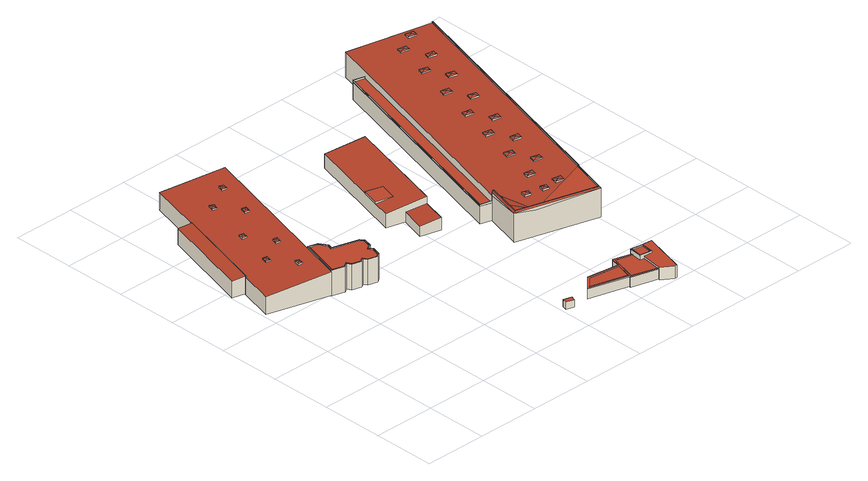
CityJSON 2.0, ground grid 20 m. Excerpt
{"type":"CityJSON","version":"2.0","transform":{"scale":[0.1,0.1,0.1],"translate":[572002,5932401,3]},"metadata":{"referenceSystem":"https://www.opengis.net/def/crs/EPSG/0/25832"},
"CityObjects":{
"building1":{"type":"Building","attributes":{"Grundfläche 2D":"132.286159","Grundhöhe NN":"3.163"},"geometry":[{"type":"Solid","lod":"3","boundaries":[[[[0,1,2,3,4,5,6]],[[7,8,2,9]],[[3,2,8]],[[5,4,10,11]],[[6,5,11,12]],[[0,6,12,13]],[[9,2,1,0,13,14]],[[7,9,14,15]],[[8,7,15,16]],[[3,8,16,17]],[[4,3,17,10]],[[10,17,16,15,14,13,12,11]]]],"semantics":{"surfaces":[{"type":"RoofSurface"},{"type":"WallSurface"},{"type":"GroundSurface"}],"values":[[0,0,0,1,1,1,1,1,1,1,1,2]]}}]},
"building2":{"type":"Building","attributes":{"Grundfläche 2D":"1210.978674","Grundhöhe NN":"3.151"},"children":["building2-1","building2-2","building2-3","building2-4","building2-5","building2-6","building2-7"],"geometry":[{"type":"Solid","lod":"3","boundaries":[[[[0,6,18,19,20,21,7,9]],[[0,9,14,13]],[[6,0,13,12]],[[18,6,12,22]],[[19,18,22,23]],[[20,19,23,24]],[[21,20,24,25]],[[7,21,25,15]],[[9,7,15,14]],[[12,13,14,15,25,24,23,22]]]],"semantics":{"surfaces":[{"type":"RoofSurface"},{"type":"WallSurface"},{"type":"GroundSurface"}],"values":[[0,1,1,1,1,1,1,1,1,2]]}}]},
"building2-1":{"type":"BuildingInstallation","parents":["building2"],"geometry":[{"type":"MultiSurface","lod":"3","boundaries":[[[26,27,28]],[[28,27,29]],[[30,27,26]],[[29,27,30]],[[31,32,26,28]],[[32,33,30,26]],[[33,34,29,30]],[[34,31,28,29]]],"semantics":{"surfaces":[{"type":"RoofSurface"},{"type":"WallSurface"}],"values":[0,0,0,0,1,1,1,1]}}]},
"building2-2":{"type":"BuildingInstallation","parents":["building2"],"geometry":[{"type":"MultiSurface","lod":"3","boundaries":[[[35,36,37]],[[37,36,38]],[[39,36,35]],[[38,36,39]],[[40,41,35,37]],[[41,42,39,35]],[[42,43,38,39]],[[43,40,37,38]]],"semantics":{"surfaces":[{"type":"RoofSurface"},{"type":"WallSurface"}],"values":[0,0,0,0,1,1,1,1]}}]},
"building2-3":{"type":"BuildingInstallation","parents":["building2"],"geometry":[{"type":"MultiSurface","lod":"3","boundaries":[[[44,45,46]],[[46,45,47]],[[48,45,44]],[[47,45,48]],[[49,50,44,46]],[[50,51,48,44]],[[51,52,47,48]],[[52,49,46,47]]],"semantics":{"surfaces":[{"type":"RoofSurface"},{"type":"WallSurface"}],"values":[0,0,0,0,1,1,1,1]}}]},
"building2-4":{"type":"BuildingInstallation","parents":["building2"],"geometry":[{"type":"MultiSurface","lod":"3","boundaries":[[[53,54,55]],[[55,54,56]],[[57,54,53]],[[56,54,57]],[[58,59,53,55]],[[59,60,57,53]],[[60,61,56,57]],[[61,58,55,56]]],"semantics":{"surfaces":[{"type":"RoofSurface"},{"type":"WallSurface"}],"values":[0,0,0,0,1,1,1,1]}}]},
"building2-5":{"type":"BuildingInstallation","parents":["building2"],"geometry":[{"type":"MultiSurface","lod":"3","boundaries":[[[62,63,64]],[[64,63,65]],[[66,63,62]],[[65,63,66]],[[67,68,62,64]],[[68,69,66,62]],[[69,70,65,66]],[[70,67,64,65]]],"semantics":{"surfaces":[{"type":"RoofSurface"},{"type":"WallSurface"}],"values":[0,0,0,0,1,1,1,1]}}]},
"building2-6":{"type":"BuildingInstallation","parents":["building2"],"geometry":[{"type":"MultiSurface","lod":"3","boundaries":[[[71,72,73]],[[73,72,74]],[[75,72,71]],[[74,72,75]],[[76,77,71,73]],[[77,78,75,71]],[[78,79,74,75]],[[79,76,73,74]]],"semantics":{"surfaces":[{"type":"RoofSurface"},{"type":"WallSurface"}],"values":[0,0,0,0,1,1,1,1]}}]},
"building2-7":{"type":"BuildingInstallation","parents":["building2"],"geometry":[{"type":"MultiSurface","lod":"3","boundaries":[[[80,81,82]],[[82,81,83]],[[84,81,80]],[[83,81,84]],[[85,86,80,82]],[[86,87,84,80]],[[88,83,84,87]],[[82,83,88,85]]],"semantics":{"surfaces":[{"type":"RoofSurface"},{"type":"WallSurface"}],"values":[0,0,0,0,1,1,1,1]}}]},
"building3":{"type":"Building","attributes":{"Grundfläche 2D":"173.364194","Grundhöhe NN":"3.148"},"geometry":[{"type":"Solid","lod":"3","boundaries":[[[[89,90,91,92,93,94,95,96,97,98,99,100,101,102,103,104,105,106,107,108,109]],[[110,111,112,113,114,115,116,117,118,119,120,121,122,123,124,125,126,127],[128,129,130,131,132,133,134,135,136,137,138,139,140,141,142,143,144,145,146,147,148,149,150,151,152,128,121]],[[153,154,155]],[[156,155,157]],[[158,155,156]],[[153,155,158]],[[159,157,160]],[[156,157,159]],[[129,128,95,94]],[[128,152,96,95]],[[151,150,97,96,152]],[[98,97,150,149]],[[99,98,149,148]],[[100,99,148,147]],[[101,100,147,146]],[[102,101,146,145]],[[103,102,145,144]],[[104,103,144,143]],[[105,104,143,142]],[[106,105,142,141]],[[141,140,107,106]],[[108,107,140,139]],[[109,108,139,138,137,136]],[[136,135,134,89,109]],[[90,89,134,133]],[[133,132,131,92,91,90]],[[129,94,93,92,131,130]],[[122,121,161,162]],[[123,122,162,163]],[[124,123,163,164]],[[125,124,164,165]],[[126,125,165,166]],[[127,126,166,167]],[[110,127,167,168]],[[111,110,168,169]],[[112,111,169,170]],[[113,112,170,171]],[[114,113,171,172]],[[157,115,114,172,173,160]],[[115,157,155,116]],[[174,117,116,155,154,175]],[[118,117,174,176]],[[119,118,176,177]],[[120,119,177,178]],[[121,120,178,161]],[[159,160,173,179]],[[156,159,179,180]],[[158,156,180,181]],[[154,153,182,175]],[[153,158,181,182]],[[181,180,179,173,172,171,170,169,168,167,166,165,164,163,162,161,178,177,176,174,175,182]]]],"semantics":{"surfaces":[{"type":"RoofSurface"},{"type":"WallSurface"},{"type":"GroundSurface"}],"values":[[0,0,0,0,0,0,0,0,1,1,1,1,1,1,1,1,1,1,1,1,1,1,1,1,1,1,1,1,1,1,1,1,1,1,1,1,1,1,1,1,1,1,1,1,1,1,1,1,1,1,2]]}}]},
"building4":{"type":"Building","attributes":{"Grundfläche 2D":"4.270013","Grundhöhe NN":"3.640"},"geometry":[{"type":"Solid","lod":"3","boundaries":[[[[183,184,185,186]],[[187,188,186,185]],[[188,189,183,186]],[[189,190,184,183]],[[190,187,185,184]],[[190,189,188,187]]]],"semantics":{"surfaces":[{"type":"RoofSurface"},{"type":"WallSurface"},{"type":"GroundSurface"}],"values":[[0,1,1,1,1,2]]}}]},
"building5":{"type":"Building","attributes":{"Grundfläche 2D":"219.739347","Grundhöhe NN":"3.446"},"geometry":[{"type":"Solid","lod":"3","boundaries":[[[[191,192,193,194]],[[195,196,197,198,199,200,201,202,203,204,205,206]],[[207,208,198,197,209,210,196,195,211]],[[212,213,214,215,216],[217,218,219,220]],[[221,222,223,224,225,226]],[[227,228,229,230]],[[231,232,233,234,235,236,237,238,239,240,241]],[[219,218,192,191]],[[193,192,218,217]],[[217,220,194,193]],[[220,219,191,194]],[[202,201,222,221]],[[221,226,203,202]],[[226,225,204,203]],[[242,243,206,205]],[[243,244,195,206]],[[196,227,230,197]],[[198,245,246,199]],[[246,247,200,199]],[[209,197,230,229]],[[210,209,229,228]],[[196,210,228,227]],[[244,248,249,207,211,195]],[[249,250,208,207]],[[250,245,198,208]],[[239,238,212,216,224,223]],[[212,238,237,213]],[[251,214,213,237,236,252]],[[204,225,224,216,215,214,251,253,242,205]],[[231,241,254,255]],[[232,231,255,256]],[[233,232,256,257]],[[234,233,257,258]],[[235,234,258,259]],[[236,235,259,252]],[[201,200,247,260,254,241,240,239,223,222]],[[243,242,253,261]],[[243,261,262,244]],[[245,263,264,246]],[[247,246,264,260]],[[265,249,248,244,262,266]],[[250,249,265,267]],[[245,250,267,263]],[[263,267,265,266,262,261,253,251,252,259,258,257,256,255,254,260,264]]]],"semantics":{"surfaces":[{"type":"RoofSurface"},{"type":"WallSurface"},{"type":"GroundSurface"}],"values":[[0,0,0,0,0,0,0,1,1,1,1,1,1,1,1,1,1,1,1,1,1,1,1,1,1,1,1,1,1,1,1,1,1,1,1,1,1,1,1,1,1,1,1,2]]}}]},
"building6":{"type":"Building","attributes":{"Grundfläche 2D":"497.910007","Grundhöhe NN":"3.148"},"geometry":[{"type":"Solid","lod":"3","boundaries":[[[[268,269,270,271,272,273]],[[272,274,275,276,277,278,279,280,269,268,273]],[[281,282,283,284]],[[274,272,271]],[[270,269,280]],[[280,274,271,270]],[[279,278,285,286]],[[275,274,280,279,286,287]],[[283,288,289,277,276,275,287,290,284]],[[278,277,289,285]],[[281,284,290,291]],[[282,281,291,292]],[[283,282,292,288]],[[288,292,291,290,287,286,285,289]]]],"semantics":{"surfaces":[{"type":"RoofSurface"},{"type":"WallSurface"},{"type":"GroundSurface"}],"values":[[0,0,0,1,1,1,1,1,1,1,1,1,1,2]]}}]},
"building7":{"type":"Building","attributes":{"Grundfläche 2D":"263.517959","Grundhöhe NN":"3.148"},"children":["building7-1"],"geometry":[{"type":"Solid","lod":"3","boundaries":[[[[293,294,295,296,297,298]],[[299,300,301,302,296,295,294,293]],[[302,303,297,296]],[[303,304,298,297]],[[304,299,293,298]],[[302,301,300,299,304,303]]]],"semantics":{"surfaces":[{"type":"RoofSurface"},{"type":"WallSurface"},{"type":"GroundSurface"}],"values":[[0,1,1,1,1,2]]}}]},
"building7-1":{"type":"BuildingInstallation","parents":["building7"],"geometry":[{"type":"MultiSurface","lod":"3","boundaries":[[[305,306,307,308,309,310,311,312]],[[296,297,311,310]],[[297,298,312,311]],[[298,293,305,312]],[[293,294,306,305]],[[294,313,307,306]],[[308,307,313,314]],[[314,295,309,308]],[[295,296,310,309]]],"semantics":{"surfaces":[{"type":"RoofSurface"},{"type":"WallSurface"}],"values":[0,1,1,1,1,1,1,1,1]}}]},
"building8":{"type":"Building","attributes":{"Grundfläche 2D":"2567.319301","Grundhöhe NN":"3.148"},"children":["building8-1","building8-2","building8-3","building8-4","building8-5","building8-6","building8-7","building8-8","building8-9","building8-10","building8-11","building8-12","building8-13","building8-14","building8-15","building8-16","building8-17"],"geometry":[{"type":"Solid","lod":"3","boundaries":[[[[315,316,317,318]],[[316,315,319,320,321,322,323,324,325]],[[325,324,326,327,328]],[[328,329,317,316,325]],[[330,331,332,333,334,335,336,337,338,339,340,341,342,343]],[[333,344,333,332]],[[345,336,335]],[[345,346,337]],[[337,336,345]],[[347,339,338]],[[348,349,350,315]],[[340,319,315,341]],[[347,320,319,340,339]],[[320,347,338,337,346,321]],[[346,345,322,321]],[[345,335,323,322]],[[335,334,333,326,324,323]],[[333,327,328,327,326]],[[329,317,329,328,351]],[[342,341,315,350]],[[318,348,315]],[[318,352,349,348]],[[350,349,352,342]],[[343,342,352,353,354]],[[301,300,299,355,344,333,332,331,330,343,354,302]],[[333,344,355,299]],[[356,328,327,333,299,357]],[[358,317,329,351,328,356,359]],[[353,352,318,317,358]],[[355,299,300,301,302,354,353,358,359,356,357,299]]]],"semantics":{"surfaces":[{"type":"RoofSurface"},{"type":"WallSurface"},{"type":"GroundSurface"}],"values":[[0,0,0,0,0,0,0,0,0,0,0,1,1,1,1,1,1,1,1,1,1,1,1,1,1,1,1,1,1,2]]}}]},
"building8-1":{"type":"BuildingInstallation","parents":["building8"],"geometry":[{"type":"MultiSurface","lod":"3","boundaries":[[[360,361,362]],[[360,363,361]],[[360,362,364]],[[360,364,363]],[[362,361,365,366]],[[364,362,366,367]],[[363,364,367,368]],[[361,363,368,365]]],"semantics":{"surfaces":[{"type":"RoofSurface"},{"type":"WallSurface"}],"values":[0,0,0,0,1,1,1,1]}}]},
"building8-2":{"type":"BuildingInstallation","parents":["building8"],"geometry":[{"type":"MultiSurface","lod":"3","boundaries":[[[369,370,371]],[[369,372,370]],[[369,371,373]],[[369,373,372]],[[371,370,374,375]],[[373,371,375,376]],[[372,373,376,377]],[[370,372,377,374]]],"semantics":{"surfaces":[{"type":"RoofSurface"},{"type":"WallSurface"}],"values":[0,0,0,0,1,1,1,1]}}]},
"building8-3":{"type":"BuildingInstallation","parents":["building8"],"geometry":[{"type":"MultiSurface","lod":"3","boundaries":[[[378,379,380]],[[378,381,379]],[[378,380,382]],[[378,382,381]],[[380,379,383,384]],[[382,380,384,385]],[[381,382,385,386]],[[379,381,386,383]]],"semantics":{"surfaces":[{"type":"RoofSurface"},{"type":"WallSurface"}],"values":[0,0,0,0,1,1,1,1]}}]},
"building8-4":{"type":"BuildingInstallation","parents":["building8"],"geometry":[{"type":"MultiSurface","lod":"3","boundaries":[[[387,388,389]],[[387,390,388]],[[387,389,391]],[[387,391,390]],[[389,388,392,393]],[[391,389,393,394]],[[390,391,394,395]],[[388,390,395,392]]],"semantics":{"surfaces":[{"type":"RoofSurface"},{"type":"WallSurface"}],"values":[0,0,0,0,1,1,1,1]}}]},
"building8-5":{"type":"BuildingInstallation","parents":["building8"],"geometry":[{"type":"MultiSurface","lod":"3","boundaries":[[[396,397,398]],[[396,399,397]],[[396,398,400]],[[396,400,399]],[[398,397,401,402]],[[400,398,402,403]],[[399,400,403,404]],[[397,399,404,401]]],"semantics":{"surfaces":[{"type":"RoofSurface"},{"type":"WallSurface"}],"values":[0,0,0,0,1,1,1,1]}}]},
"building8-6":{"type":"BuildingInstallation","parents":["building8"],"geometry":[{"type":"MultiSurface","lod":"3","boundaries":[[[405,406,407]],[[405,408,406]],[[405,407,409]],[[405,409,408]],[[407,406,410,411]],[[409,407,411,412]],[[408,409,412,413]],[[406,408,413,410]]],"semantics":{"surfaces":[{"type":"RoofSurface"},{"type":"WallSurface"}],"values":[0,0,0,0,1,1,1,1]}}]},
"building8-7":{"type":"BuildingInstallation","parents":["building8"],"geometry":[{"type":"MultiSurface","lod":"3","boundaries":[[[414,415,416]],[[414,417,415]],[[414,416,418]],[[414,418,417]],[[416,415,419,420]],[[418,416,420,421]],[[417,418,421,422]],[[415,417,422,419]]],"semantics":{"surfaces":[{"type":"RoofSurface"},{"type":"WallSurface"}],"values":[0,0,0,0,1,1,1,1]}}]},
"building8-8":{"type":"BuildingInstallation","parents":["building8"],"geometry":[{"type":"MultiSurface","lod":"3","boundaries":[[[423,424,425]],[[423,426,424]],[[423,425,427]],[[423,427,426]],[[425,424,428,429]],[[429,430,427,425]],[[426,427,430,431]],[[431,428,424,426]]],"semantics":{"surfaces":[{"type":"RoofSurface"},{"type":"WallSurface"}],"values":[0,0,0,0,1,1,1,1]}}]},
"building8-9":{"type":"BuildingInstallation","parents":["building8"],"geometry":[{"type":"MultiSurface","lod":"3","boundaries":[[[432,433,434]],[[432,435,433]],[[432,434,436]],[[432,436,435]],[[434,433,437,438]],[[436,434,438,439]],[[435,436,439,440]],[[433,435,440,437]]],"semantics":{"surfaces":[{"type":"RoofSurface"},{"type":"WallSurface"}],"values":[0,0,0,0,1,1,1,1]}}]},
"building8-10":{"type":"BuildingInstallation","parents":["building8"],"geometry":[{"type":"MultiSurface","lod":"3","boundaries":[[[441,442,443]],[[441,444,442]],[[441,443,445]],[[441,445,444]],[[446,447,443,442]],[[447,448,445,443]],[[444,445,448,449]],[[442,444,449,446]]],"semantics":{"surfaces":[{"type":"RoofSurface"},{"type":"WallSurface"}],"values":[0,0,0,0,1,1,1,1]}}]},
"building8-11":{"type":"BuildingInstallation","parents":["building8"],"geometry":[{"type":"MultiSurface","lod":"3","boundaries":[[[450,451,452]],[[450,453,451]],[[450,452,454]],[[450,454,453]],[[452,451,455,456]],[[454,452,456,457]],[[453,454,457,458]],[[451,453,458,455]]],"semantics":{"surfaces":[{"type":"RoofSurface"},{"type":"WallSurface"}],"values":[0,0,0,0,1,1,1,1]}}]},
"building8-12":{"type":"BuildingInstallation","parents":["building8"],"geometry":[{"type":"MultiSurface","lod":"3","boundaries":[[[459,460,461]],[[459,462,460]],[[459,461,463]],[[459,463,462]],[[461,460,464,465]],[[463,461,465,466]],[[462,463,466,467]],[[460,462,467,464]]],"semantics":{"surfaces":[{"type":"RoofSurface"},{"type":"WallSurface"}],"values":[0,0,0,0,1,1,1,1]}}]},
"building8-13":{"type":"BuildingInstallation","parents":["building8"],"geometry":[{"type":"MultiSurface","lod":"3","boundaries":[[[468,469,470]],[[468,471,469]],[[468,470,472]],[[468,472,471]],[[470,469,473,474]],[[472,470,474,475]],[[471,472,475,476]],[[469,471,476,473]]],"semantics":{"surfaces":[{"type":"RoofSurface"},{"type":"WallSurface"}],"values":[0,0,0,0,1,1,1,1]}}]},
"building8-14":{"type":"BuildingInstallation","parents":["building8"],"geometry":[{"type":"MultiSurface","lod":"3","boundaries":[[[477,478,479]],[[477,480,478]],[[477,479,481]],[[477,481,480]],[[479,478,482,483]],[[481,479,483,484]],[[480,481,484,485]],[[478,480,485,482]]],"semantics":{"surfaces":[{"type":"RoofSurface"},{"type":"WallSurface"}],"values":[0,0,0,0,1,1,1,1]}}]},
"building8-15":{"type":"BuildingInstallation","parents":["building8"],"geometry":[{"type":"MultiSurface","lod":"3","boundaries":[[[486,487,488]],[[486,489,487]],[[486,488,490]],[[486,490,489]],[[488,487,491,492]],[[490,488,492,493]],[[489,490,493,494]],[[487,489,494,491]]],"semantics":{"surfaces":[{"type":"RoofSurface"},{"type":"WallSurface"}],"values":[0,0,0,0,1,1,1,1]}}]},
"building8-16":{"type":"BuildingInstallation","parents":["building8"],"geometry":[{"type":"MultiSurface","lod":"3","boundaries":[[[495,496,497]],[[495,498,496]],[[495,497,499]],[[495,499,498]],[[500,501,497,496]],[[499,497,501,502]],[[498,499,502,503]],[[503,500,496,498]]],"semantics":{"surfaces":[{"type":"RoofSurface"},{"type":"WallSurface"}],"values":[0,0,0,0,1,1,1,1]}}]},
"building8-17":{"type":"BuildingInstallation","parents":["building8"],"geometry":[{"type":"MultiSurface","lod":"3","boundaries":[[[504,505,506]],[[504,507,505]],[[504,506,508]],[[504,508,507]],[[506,505,509,510]],[[508,506,510,511]],[[507,508,511,512]],[[505,507,512,509]]],"semantics":{"surfaces":[{"type":"RoofSurface"},{"type":"WallSurface"}],"values":[0,0,0,0,1,1,1,1]}}]}
},
"vertices":[
[45,761,59],[46,764,59],[128,1059,59],[87,1071,54],[4,775,54],[43,764,58],[42,761,58],[127,1063,58],[126,1060,58],[129,1062,59],[4,775,2],[43,764,2],[42,761,2],[45,761,2],[129,1062,2],[127,1063,2],[126,1060,2],[87,1071,2],
[11,650,58],[206,595,78],[368,1176,78],[174,1231,58],[11,650,2],[206,595,2],[368,1176,2],[174,1231,2],
[224,1072,70],[214,1064,73],[218,1053,70],[205,1057,70],[210,1076,70],[218,1053,67],[224,1072,67],[210,1076,66],[205,1057,66],
[304,1117,77],[295,1110,79],[299,1098,77],[285,1102,77],[291,1121,77],[299,1098,74],[304,1117,74],[291,1121,72],[285,1102,72],
[188,703,77],[179,695,79],[183,684,77],[170,687,77],[175,706,77],[183,684,74],[188,703,74],[175,706,72],[170,687,72],
[179,911,70],[169,903,73],[174,892,70],[160,895,70],[165,914,70],[174,892,67],[179,911,67],[165,914,66],[160,895,66],
[143,781,70],[133,773,73],[137,762,70],[124,766,70],[129,785,70],[137,762,67],[143,781,67],[129,785,66],[124,766,66],
[269,993,77],[260,986,79],[264,974,77],[251,978,77],[256,997,77],[264,974,74],[269,993,74],[256,997,72],[251,978,72],
[222,824,77],[213,816,79],[217,805,77],[203,808,77],[209,827,77],[217,805,74],[222,824,74],[209,827,72],[203,808,72],
[286,691,81],[273,715,81],[247,722,81],[245,722,81],[211,600,81],[210,597,81],[224,593,81],[247,587,81],[261,595,81],[269,581,81],[295,574,81],[309,582,81],[317,568,81],[343,560,81],[354,567,81],[361,593,81],[353,607,81],[368,615,81],[374,641,81],[368,651,81],[282,675,81],[344,557,83],[357,565,83],[365,593,83],[358,605,83],[371,613,83],[378,641,83],[370,654,83],[286,677,83],[290,692,83],[275,718,83],[243,727,83],[206,595,83],[247,583,83],[259,591,83],[267,578,83],[296,570,83],[308,577,83],[315,565,83],[224,593,83],[210,597,83],[211,600,83],[245,722,83],[247,722,83],[273,715,83],[286,691,83],[283,680,83],[282,675,83],[283,674,83],[285,674,83],[368,651,83],[374,641,83],[368,615,83],[353,607,83],[361,593,83],[354,567,83],[343,560,83],[317,568,83],[309,582,83],[295,574,83],[269,581,83],[261,595,83],[253,591,83],[247,587,83],[369,666,41],[355,658,41],[370,654,53],[390,649,41],[378,641,53],[383,661,41],[386,634,41],[375,628,41],[206,595,1],[247,583,1],[259,591,1],[267,578,1],[296,570,1],[308,577,1],[315,565,1],[344,557,1],[357,565,1],[365,593,1],[358,605,1],[371,613,1],[375,628,1],[286,677,1],[355,658,1],[290,692,1],[275,718,1],[243,727,1],[386,634,1],[390,649,1],[383,661,1],[369,666,1],
[608,96,29],[633,88,29],[638,104,29],[612,111,29],[638,104,6],[612,111,6],[608,96,6],[633,88,6],
[896,103,47],[931,99,47],[936,134,47],[901,139,47],[832,122,38],[830,117,38],[816,65,38],[814,60,38],[813,55,38],[898,32,38],[899,36,38],[819,59,38],[843,147,38],[897,132,38],[897,137,38],[840,153,38],[728,136,38],[689,95,38],[699,98,38],[730,130,38],[831,122,38],[934,96,50],[939,137,50],[898,142,50],[897,137,50],[893,101,50],[936,134,50],[931,99,50],[896,103,50],[901,139,50],[819,59,36],[899,36,36],[907,99,36],[893,101,36],[897,132,36],[843,147,36],[830,117,36],[730,130,36],[699,98,36],[816,65,36],[932,4,44],[938,3,44],[974,134,45],[975,140,45],[913,148,43],[912,140,43],[939,137,44],[934,96,44],[907,99,43],[899,36,43],[897,28,43],[897,137,36],[840,153,36],[832,122,36],[814,60,36],[813,55,36],[898,32,36],[831,122,36],[728,136,36],[689,95,36],[898,142,4],[912,140,4],[897,137,4],[897,28,4],[932,4,4],[938,3,4],[974,134,4],[975,140,4],[913,148,4],[898,32,4],[840,153,4],[832,122,4],[814,60,4],[813,55,4],[728,136,4],[831,122,4],[689,95,4],
[622,788,53],[635,836,53],[582,851,53],[566,793,53],[619,779,53],[621,787,53],[566,793,46],[551,738,46],[673,704,63],[674,704,63],[766,1039,63],[643,1072,46],[582,851,46],[587,642,34],[651,625,41],[673,704,41],[609,722,34],[766,1039,1],[643,1072,1],[551,738,1],[673,704,1],[674,704,1],[609,722,1],[587,642,1],[651,625,1],
[784,564,58],[784,566,58],[976,1255,58],[977,1256,58],[941,1266,58],[748,574,58],[784,564,1],[784,566,1],[976,1255,1],[977,1256,1],[941,1266,1],[748,574,1],
[784,564,63],[784,566,63],[750,575,63],[942,1265,63],[976,1255,63],[977,1256,63],[941,1266,63],[748,574,63],[750,575,58],[942,1265,58],
[1040,493,98],[1007,375,98],[1009,371,93],[1043,492,93],[1038,493,98],[1006,377,98],[757,447,98],[772,498,98],[790,562,98],[787,563,98],[755,445,98],[784,564,93],[751,446,93],[750,443,93],[1004,372,93],[977,1256,82],[976,1255,82],[784,566,82],[784,564,82],[787,563,83],[790,562,83],[796,560,83],[814,431,85],[824,428,86],[1038,492,95],[1038,493,95],[1040,493,95],[1262,1289,95],[1006,1361,82],[783,564,82],[772,498,88],[757,447,92],[1006,377,93],[1043,492,98],[1265,1288,98],[1262,1289,98],[815,425,85],[1265,1288,95],[1265,1288,1],[1006,1361,1],[783,564,1],[750,443,1],[751,446,1],[1009,371,1],[1004,372,1],
[849,497,94],[837,490,92],[855,485,92],[842,508,92],[860,503,92],[837,490,86],[855,485,87],[860,503,87],[842,508,86],
[1084,1135,95],[1100,1140,93],[1075,1147,92],[1094,1122,93],[1069,1129,92],[1100,1140,90],[1075,1147,88],[1069,1129,88],[1094,1122,90],
[955,672,95],[970,678,93],[946,685,92],[965,659,93],[940,666,92],[970,678,90],[946,685,88],[940,666,88],[965,659,90],
[1053,828,98],[1068,834,96],[1043,841,95],[1063,815,96],[1038,822,95],[1068,834,92],[1043,841,91],[1038,822,91],[1063,815,92],
[902,482,96],[891,476,94],[909,471,94],[896,493,94],[914,488,94],[891,476,88],[909,471,89],[914,488,89],[896,493,88],
[1086,947,98],[1101,952,96],[1076,959,95],[1096,934,96],[1071,941,95],[1101,952,92],[1076,959,91],[1071,941,91],[1096,934,92],
[1051,1016,95],[1066,1022,93],[1042,1029,92],[1061,1003,93],[1036,1010,92],[1066,1022,90],[1042,1029,88],[1036,1010,88],[1061,1003,90],
[1022,716,98],[1037,722,96],[1012,729,95],[1032,703,96],[1007,710,95],[1037,722,92],[1012,729,91],[1007,710,91],[1032,703,92],
[1150,1176,98],[1165,1182,96],[1140,1189,95],[1160,1164,96],[1135,1171,95],[1165,1182,92],[1140,1189,91],[1135,1171,91],[1160,1164,92],
[1181,1287,98],[1196,1293,96],[1171,1300,95],[1191,1274,96],[1166,1281,95],[1196,1293,92],[1171,1300,91],[1166,1281,91],[1191,1274,92],
[957,484,98],[972,490,96],[947,497,95],[967,471,96],[942,478,95],[972,490,92],[947,497,91],[942,478,91],[967,471,92],
[987,786,95],[1002,792,93],[977,799,92],[997,773,93],[972,780,92],[1002,792,90],[977,799,88],[972,780,88],[997,773,90],
[924,561,95],[939,567,93],[914,573,92],[934,548,93],[909,555,92],[939,567,90],[914,573,88],[909,555,88],[934,548,90],
[990,603,98],[1005,608,96],[980,615,95],[1000,590,96],[975,597,95],[1005,608,92],[980,615,91],[975,597,91],[1000,590,92],
[1119,1065,98],[1134,1071,96],[1109,1078,95],[1129,1053,96],[1104,1060,95],[1134,1071,92],[1109,1078,91],[1104,1060,91],[1129,1053,92],
[1018,898,95],[1033,903,93],[1008,910,92],[1028,885,93],[1003,892,92],[1033,903,90],[1008,910,88],[1003,892,88],[1028,885,90],
[1117,1250,95],[1132,1256,93],[1107,1263,92],[1127,1238,93],[1102,1245,92],[1132,1256,90],[1107,1263,88],[1102,1245,88],[1127,1238,90]
]}
